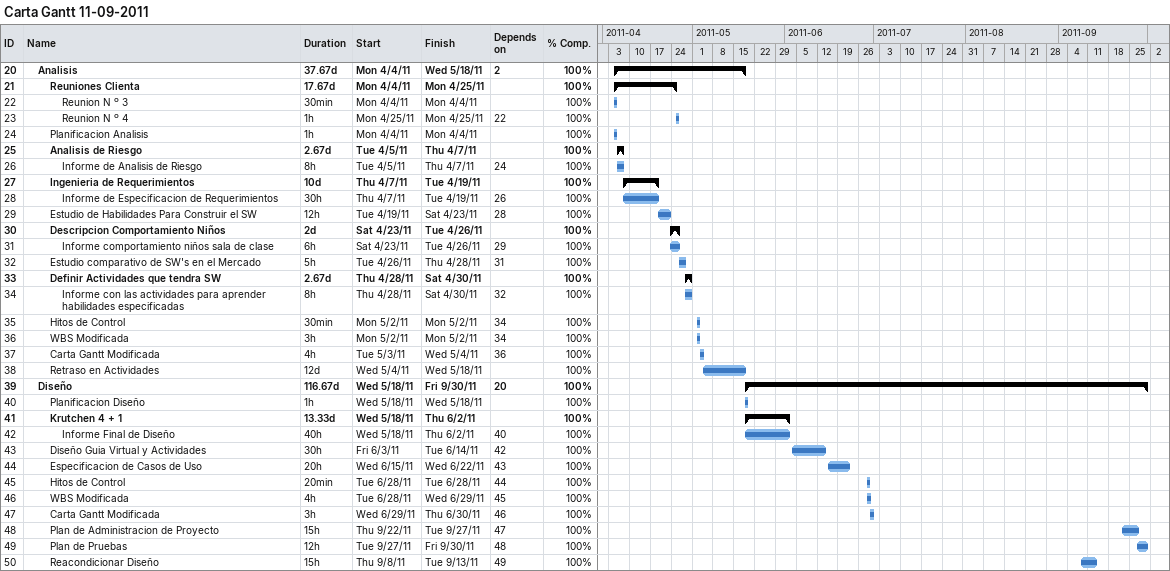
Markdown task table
Carta Gantt 11-09-2011

| ID | Level | Task | Duration | Start | Finish | Predecessors | % complete |
|---|---|---|---|---|---|---|---|
| 20 | 2 | **Analisis** | 37.67d | 2011-04-04 | 2011-05-18 | 2 | 100 |
| 21 | 3 | **Reuniones Clienta** | 17.67d | 2011-04-04 | 2011-04-25 |  | 100 |
| 22 | 4 | Reunion N º 3 | 30min | 2011-04-04 | 2011-04-04 |  | 100 |
| 23 | 4 | Reunion N º 4 | 1h | 2011-04-25 | 2011-04-25 | 22 | 100 |
| 24 | 3 | Planificacion Analisis | 1h | 2011-04-04 | 2011-04-04 |  | 100 |
| 25 | 3 | **Analisis de Riesgo** | 2.67d | 2011-04-05 | 2011-04-07 |  | 100 |
| 26 | 4 | Informe de Analisis de Riesgo | 8h | 2011-04-05 | 2011-04-07 | 24 | 100 |
| 27 | 3 | **Ingenieria de Requerimientos** | 10d | 2011-04-07 | 2011-04-19 |  | 100 |
| 28 | 4 | Informe de Especificacion de Requerimientos | 30h | 2011-04-07 | 2011-04-19 | 26 | 100 |
| 29 | 3 | Estudio de Habilidades Para Construir el SW | 12h | 2011-04-19 | 2011-04-23 | 28 | 100 |
| 30 | 3 | **Descripcion Comportamiento Niños** | 2d | 2011-04-23 | 2011-04-26 |  | 100 |
| 31 | 4 | Informe comportamiento niños sala de clase | 6h | 2011-04-23 | 2011-04-26 | 29 | 100 |
| 32 | 3 | Estudio comparativo de SW's en el Mercado | 5h | 2011-04-26 | 2011-04-28 | 31 | 100 |
| 33 | 3 | **Definir Actividades que tendra SW** | 2.67d | 2011-04-28 | 2011-04-30 |  | 100 |
| 34 | 4 | Informe con las actividades para aprender habilidades especificadas | 8h | 2011-04-28 | 2011-04-30 | 32 | 100 |
| 35 | 3 | Hitos de Control | 30min | 2011-05-02 | 2011-05-02 | 34 | 100 |
| 36 | 3 | WBS Modificada | 3h | 2011-05-02 | 2011-05-02 | 34 | 100 |
| 37 | 3 | Carta Gantt Modificada | 4h | 2011-05-03 | 2011-05-04 | 36 | 100 |
| 38 | 3 | Retraso en Actividades | 12d | 2011-05-04 | 2011-05-18 |  | 100 |
| 39 | 2 | **Diseño** | 116.67d | 2011-05-18 | 2011-09-30 | 20 | 100 |
| 40 | 3 | Planificacion Diseño | 1h | 2011-05-18 | 2011-05-18 |  | 100 |
| 41 | 3 | **Krutchen 4 + 1** | 13.33d | 2011-05-18 | 2011-06-02 |  | 100 |
| 42 | 4 | Informe Final de Diseño | 40h | 2011-05-18 | 2011-06-02 | 40 | 100 |
| 43 | 3 | Diseño Guia Virtual y Actividades | 30h | 2011-06-03 | 2011-06-14 | 42 | 100 |
| 44 | 3 | Especificacion de Casos de Uso | 20h | 2011-06-15 | 2011-06-22 | 43 | 100 |
| 45 | 3 | Hitos de Control | 20min | 2011-06-28 | 2011-06-28 | 44 | 100 |
| 46 | 3 | WBS Modificada | 4h | 2011-06-28 | 2011-06-29 | 45 | 100 |
| 47 | 3 | Carta Gantt Modificada | 3h | 2011-06-29 | 2011-06-30 | 46 | 100 |
| 48 | 3 | Plan de Administracion de Proyecto | 15h | 2011-09-22 | 2011-09-27 | 47 | 100 |
| 49 | 3 | Plan de Pruebas | 12h | 2011-09-27 | 2011-09-30 | 48 | 100 |
| 50 | 3 | Reacondicionar Diseño | 15h | 2011-09-08 | 2011-09-13 | 49 | 100 |
